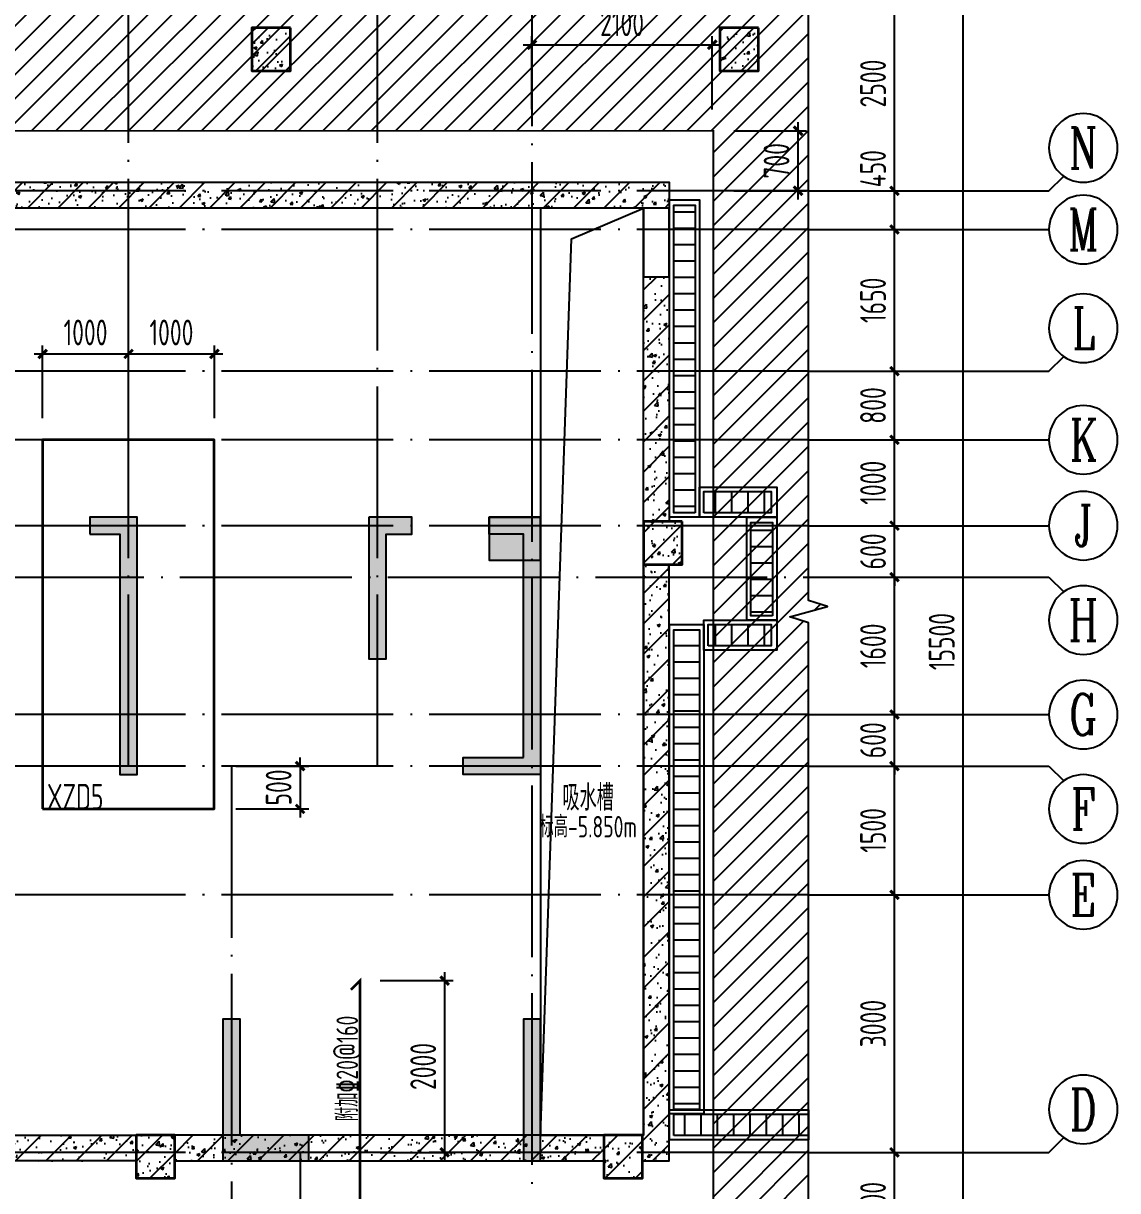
# Model space of a CAD drawing. Extents: x -1712635 to -854203, y -534641 to -21985.
# Drawn here: x -1418611 to -1405862, y -85977 to -72380 of the extents above; entities that cross this region are included whole.
import ezdxf
from ezdxf.enums import TextEntityAlignment as Align

# ---------------------------------------------------------------- set-up
doc = ezdxf.new("R2010")
doc.units = 0
doc.header["$LTSCALE"] = 1000
doc.linetypes.add('DOTE', pattern=[2.42, 2, -0.2, 0.02, -0.2])
doc.layers.get('0').update_dxf_attribs({"linetype": 'CONTINUOUS'})
doc.layers.get('Defpoints').update_dxf_attribs({"linetype": 'CONTINUOUS'})
for name, color, linetype in [('0-R集水坑', 191, 'CONTINUOUS'), ('A-AXIS', 1, 'CONTINUOUS'), ('A-DOTE', 10, 'DOTE'), ('AXIS_NUM', 7, 'CONTINUOUS'), ('S-B板填充', 251, 'CONTINUOUS'), ('S-B板配筋', 6, 'CONTINUOUS'), ('S-B板配筋号', 7, 'CONTINUOUS'), ('S-C承台实线', 2, 'CONTINUOUS'), ('S-C承台编号', 6, 'CONTINUOUS'), ('S-D洞口', 4, 'CONTINUOUS'), ('S-J基础底板', 5, 'CONTINUOUS'), ('S-Q墙填充', 252, 'CONTINUOUS'), ('S-Q墙实线', 6, 'CONTINUOUS'), ('S-X详图填充', 252, 'CONTINUOUS'), ('S-Y一般标注', 3, 'CONTINUOUS'), ('S-Z柱实线', 6, 'CONTINUOUS'), ('THIN', 7, 'CONTINUOUS')]:
    doc.layers.add(name, color=color, linetype=linetype)
doc.layers.add('WINDOW', color=144, linetype='CONTINUOUS', lineweight=15)
doc.layers.add('底图$0$砼柱', color=2, linetype='CONTINUOUS', lineweight=35)
doc.styles.add('TSSD_Axis', font='complex.shx', dxfattribs={"width": 0.7, "bigfont": 'hztxt.shx'})
doc.styles.add('TSSD_DIMENSION', font='Tssdeng.shx', dxfattribs={"width": 0.7, "bigfont": 'tssdchn.shx'})
doc.styles.add('TSSD_REIN', font='tssdeng.shx', dxfattribs={"width": 0.7, "height": 300, "bigfont": 'tssdchn.shx'})
doc.dimstyles.new('TSSD_100_100', dxfattribs={"dimtxt": 300, "dimasz": 100, "dimexe": 100, "dimexo": 250, "dimgap": 100, "dimtad": 1, "dimdec": 0, "dimzin": 0, "dimdsep": 46, "dimtxsty": 'TSSD_DIMENSION', "dimblk": 'ARCHTICK', "dimcen": 0, "dimdle": 100, "dimclrt": 7, "dimadec": 0, "dimazin": 0, "dimtfac": 1, "dimtdec": 0, "dimtix": 1, "dimtmove": 2, "dimatfit": 3, "dimldrblk": 'ARCHTICK', "dimfxl": 0, "dimtolj": 1, "dimtzin": 0, "dimarcsym": 0})
pattern_1 = [(50, (-1463686.16, -67681.7), (358.6301, -31.376), [37.5, -412.5]), (355, (-1463686.16, -67681.7), (-69.3757, 376.096), [30, -330]), (100.4514, (-1463656.27, -67684.33), (289.2547, 344.7198), [31.87, -350.571]), (46.1842, (-1463686.16, -67581.7), (533.6205, -82.7595), [56.25, -618.75]), (96.6356, (-1463641.7, -67588.6), (467.3314, 487.059), [47.805, -525.8565]), (351.1842, (-1463686.16, -67581.7), (467.331, 487.0593), [45, -495]), (21, (-1463636.16, -67606.7), (298.4535, -201.3094), [37.5, -412.5]), (326, (-1463636.16, -67606.7), (121.6577, 362.575), [30, -330]), (71.4514, (-1463611.3, -67623.5), (420.1113, 161.2652), [31.87, -350.571]), (37.5, (-1463686.16, -67681.71), (6.07993, 166.44693), [0, -326, 0, -335, 0, -331.25]), (7.5, (-1463686.16, -67681.71), (131.53477, 197.20586), [0, -191, 0, -318.5, 0, -126.25]), (327.5, (-1463797.66, -67681.71), (266.91122, -11.27744), [0, -125, 0, -390, 0, -517.5]), (317.5, (-1463847.66, -67681.71), (291.5931, 50.0525), [0, -162.5, 0, -259, 0, -367.5]), (45, (-1463686.16, -67681.71), (-176.7767, 176.7767), [])]

# ---------------------------------------------------------------- blocks, each defined once
blk = doc.blocks.new('_ArchTick')
at = {"color": 0, "const_width": 0.35}
blk.add_lwpolyline([(-0.5, -0.5), (0.5, 0.5)], dxfattribs=at)
blk = doc.blocks.new('*D834')
at = {"layer": 'Defpoints', "color": 0}
for p in [(-1410585, -72629), (-1412686, -73629), (-1410585, -73632)]:
    blk.add_point(p, dxfattribs=at)
at = {"layer": 'S-Y一般标注', "color": 0, "lineweight": -2}
for p, q in [((-1412686, -73379), (-1412686, -72529)), ((-1410585, -73382), (-1410585, -72529)), ((-1412786, -72629), (-1410485, -72629))]:
    blk.add_line(p, q, dxfattribs=at)
at = {"layer": 'S-Y一般标注', "color": 0, "lineweight": -2, "xscale": 100, "yscale": 100, "zscale": 100, "rotation": 180}
blk.add_blockref('_ArchTick', (-1412686, -72629), dxfattribs=at)
at = {"layer": 'S-Y一般标注', "color": 0, "lineweight": -2, "xscale": 100, "yscale": 100, "zscale": 100}
blk.add_blockref('_ArchTick', (-1410585, -72629), dxfattribs=at)
at = {"layer": 'S-Y一般标注', "color": 7, "insert": (-1411635, -72379), "char_height": 300, "attachment_point": 5, "style": 'TSSD_DIMENSION'}
blk.add_mtext('\\A1;2100', dxfattribs=at)
blk = doc.blocks.new('*D837')
at = {"layer": 'Defpoints', "color": 0}
for p in [(-1410585, -73632), (-1409585, -73632), (-1410585, -74331)]:
    blk.add_point(p, dxfattribs=at)
at = {"layer": 'S-Y一般标注', "color": 0, "lineweight": -2}
for p, q in [((-1409585, -74431), (-1409585, -73532)), ((-1410335, -73632), (-1409485, -73632)), ((-1410335, -74331), (-1409485, -74331))]:
    blk.add_line(p, q, dxfattribs=at)
at = {"layer": 'S-Y一般标注', "color": 0, "lineweight": -2, "xscale": 100, "yscale": 100, "zscale": 100}
for p, rotation in [((-1409585, -73632), 90), ((-1409585, -74331), 270)]:
    blk.add_blockref('_ArchTick', p, dxfattribs=dict(at, rotation=rotation))
at = {"layer": 'S-Y一般标注', "color": 7, "insert": (-1409835, -73982), "char_height": 300, "attachment_point": 5, "rotation": 90, "style": 'TSSD_DIMENSION'}
blk.add_mtext('\\A1;700', dxfattribs=at)
blk = doc.blocks.new('ts_axno')
at = {"color": 0, "linetype": 'ByBlock', "lineweight": -2}
blk.add_circle((0, 0), 0.5, dxfattribs=at)
at = {"color": 0, "linetype": 'ByBlock', "lineweight": -2, "style": 'TSSD_Axis', "width": 0.7}
blk.add_attdef('A', text='', height=0.6, dxfattribs=at).set_placement((0, 0), align=Align.MIDDLE_CENTER)
blk = doc.blocks.new('*D896')
at = {"layer": 'Defpoints', "color": 0}
for p in [(59324, 13375), (60324, 13375), (59324, 11875)]:
    blk.add_point(p, dxfattribs=at)
at = {"layer": 'S-Y一般标注', "color": 0, "lineweight": -2}
for p, q in [((60324, 11775), (60324, 13475)), ((59574, 13375), (60424, 13375)), ((59574, 11875), (60424, 11875))]:
    blk.add_line(p, q, dxfattribs=at)
at = {"layer": 'S-Y一般标注', "color": 0, "lineweight": -2, "xscale": 100, "yscale": 100, "zscale": 100}
for p, rotation in [((60324, 13375), 90), ((60324, 11875), 270)]:
    blk.add_blockref('_ArchTick', p, dxfattribs=dict(at, rotation=rotation))
at = {"layer": 'S-Y一般标注', "color": 7, "insert": (60074, 12625), "char_height": 300, "attachment_point": 5, "rotation": 90, "style": 'TSSD_DIMENSION'}
blk.add_mtext('\\A1;1500', dxfattribs=at)
blk = doc.blocks.new('*D897')
at = {"layer": 'Defpoints', "color": 0}
for p in [(59324, 13975), (60324, 13975), (59324, 13375)]:
    blk.add_point(p, dxfattribs=at)
at = {"layer": 'S-Y一般标注', "color": 0, "lineweight": -2}
for p, q in [((60324, 13975), (60324, 14075)), ((59574, 13975), (60424, 13975)), ((60324, 13375), (60324, 13975)), ((59574, 13375), (60424, 13375)), ((60324, 13375), (60324, 13275))]:
    blk.add_line(p, q, dxfattribs=at)
at = {"layer": 'S-Y一般标注', "color": 0, "lineweight": -2, "xscale": 100, "yscale": 100, "zscale": 100}
for p, rotation in [((60324, 13975), 270), ((60324, 13375), 90)]:
    blk.add_blockref('_ArchTick', p, dxfattribs=dict(at, rotation=rotation))
at = {"layer": 'S-Y一般标注', "color": 7, "insert": (60074, 13675), "char_height": 300, "attachment_point": 5, "rotation": 90, "style": 'TSSD_DIMENSION'}
blk.add_mtext('\\A1;600', dxfattribs=at)
blk = doc.blocks.new('*D898')
at = {"layer": 'Defpoints', "color": 0}
for p in [(59324, 15575), (60324, 15575), (59324, 13975)]:
    blk.add_point(p, dxfattribs=at)
at = {"layer": 'S-Y一般标注', "color": 0, "lineweight": -2}
for p, q in [((60324, 13875), (60324, 15675)), ((59574, 15575), (60424, 15575)), ((59574, 13975), (60424, 13975))]:
    blk.add_line(p, q, dxfattribs=at)
at = {"layer": 'S-Y一般标注', "color": 0, "lineweight": -2, "xscale": 100, "yscale": 100, "zscale": 100}
for p, rotation in [((60324, 15575), 90), ((60324, 13975), 270)]:
    blk.add_blockref('_ArchTick', p, dxfattribs=dict(at, rotation=rotation))
at = {"layer": 'S-Y一般标注', "color": 7, "insert": (60074, 14775), "char_height": 300, "attachment_point": 5, "rotation": 90, "style": 'TSSD_DIMENSION'}
blk.add_mtext('\\A1;1600', dxfattribs=at)
blk = doc.blocks.new('*D899')
at = {"layer": 'Defpoints', "color": 0}
for p in [(59324, 16175), (60324, 16175), (59324, 15575)]:
    blk.add_point(p, dxfattribs=at)
at = {"layer": 'S-Y一般标注', "color": 0, "lineweight": -2}
for p, q in [((60324, 16175), (60324, 16275)), ((59574, 16175), (60424, 16175)), ((60324, 15575), (60324, 16175)), ((59574, 15575), (60424, 15575)), ((60324, 15575), (60324, 15475))]:
    blk.add_line(p, q, dxfattribs=at)
at = {"layer": 'S-Y一般标注', "color": 0, "lineweight": -2, "xscale": 100, "yscale": 100, "zscale": 100}
for p, rotation in [((60324, 16175), 270), ((60324, 15575), 90)]:
    blk.add_blockref('_ArchTick', p, dxfattribs=dict(at, rotation=rotation))
at = {"layer": 'S-Y一般标注', "color": 7, "insert": (60074, 15875), "char_height": 300, "attachment_point": 5, "rotation": 90, "style": 'TSSD_DIMENSION'}
blk.add_mtext('\\A1;600', dxfattribs=at)
blk = doc.blocks.new('*D900')
at = {"layer": 'Defpoints', "color": 0}
for p in [(59324, 17175), (60324, 17175), (59324, 16175)]:
    blk.add_point(p, dxfattribs=at)
at = {"layer": 'S-Y一般标注', "color": 0, "lineweight": -2}
for p, q in [((60324, 16075), (60324, 17275)), ((59574, 17175), (60424, 17175)), ((59574, 16175), (60424, 16175))]:
    blk.add_line(p, q, dxfattribs=at)
at = {"layer": 'S-Y一般标注', "color": 0, "lineweight": -2, "xscale": 100, "yscale": 100, "zscale": 100}
for p, rotation in [((60324, 17175), 90), ((60324, 16175), 270)]:
    blk.add_blockref('_ArchTick', p, dxfattribs=dict(at, rotation=rotation))
at = {"layer": 'S-Y一般标注', "color": 7, "insert": (60074, 16675), "char_height": 300, "attachment_point": 5, "rotation": 90, "style": 'TSSD_DIMENSION'}
blk.add_mtext('\\A1;1000', dxfattribs=at)
blk = doc.blocks.new('*D901')
at = {"layer": 'Defpoints', "color": 0}
for p in [(59324, 22575), (61124, 22575), (59324, 7075)]:
    blk.add_point(p, dxfattribs=at)
at = {"layer": 'S-Y一般标注', "color": 0, "lineweight": -2}
for p, q in [((59574, 22575), (61224, 22575)), ((61124, 6975), (61124, 22675)), ((59574, 7075), (61224, 7075))]:
    blk.add_line(p, q, dxfattribs=at)
at = {"layer": 'S-Y一般标注', "color": 0, "lineweight": -2, "xscale": 100, "yscale": 100, "zscale": 100}
for p, rotation in [((61124, 22575), 90), ((61124, 7075), 270)]:
    blk.add_blockref('_ArchTick', p, dxfattribs=dict(at, rotation=rotation))
at = {"layer": 'S-Y一般标注', "color": 7, "insert": (60874, 14825), "char_height": 300, "attachment_point": 5, "rotation": 90, "style": 'TSSD_DIMENSION'}
blk.add_mtext('\\A1;15500', dxfattribs=at)
blk = doc.blocks.new('*D902')
at = {"layer": 'Defpoints', "color": 0}
for p in [(59324, 17975), (60324, 17975), (59324, 17175)]:
    blk.add_point(p, dxfattribs=at)
at = {"layer": 'S-Y一般标注', "color": 0, "lineweight": -2}
for p, q in [((59574, 17975), (60424, 17975)), ((60324, 17075), (60324, 18075)), ((59574, 17175), (60424, 17175))]:
    blk.add_line(p, q, dxfattribs=at)
at = {"layer": 'S-Y一般标注', "color": 0, "lineweight": -2, "xscale": 100, "yscale": 100, "zscale": 100}
for p, rotation in [((60324, 17975), 90), ((60324, 17175), 270)]:
    blk.add_blockref('_ArchTick', p, dxfattribs=dict(at, rotation=rotation))
at = {"layer": 'S-Y一般标注', "color": 7, "insert": (60074, 17575), "char_height": 300, "attachment_point": 5, "rotation": 90, "style": 'TSSD_DIMENSION'}
blk.add_mtext('\\A1;800', dxfattribs=at)
blk = doc.blocks.new('*D903')
at = {"layer": 'Defpoints', "color": 0}
for p in [(59324, 20075), (60324, 20075), (59324, 19625)]:
    blk.add_point(p, dxfattribs=at)
at = {"layer": 'S-Y一般标注', "color": 0, "lineweight": -2}
for p, q in [((60324, 19525), (60324, 20175)), ((59574, 20075), (60424, 20075)), ((59574, 19625), (60424, 19625))]:
    blk.add_line(p, q, dxfattribs=at)
at = {"layer": 'S-Y一般标注', "color": 0, "lineweight": -2, "xscale": 100, "yscale": 100, "zscale": 100}
for p, rotation in [((60324, 20075), 90), ((60324, 19625), 270)]:
    blk.add_blockref('_ArchTick', p, dxfattribs=dict(at, rotation=rotation))
at = {"layer": 'S-Y一般标注', "color": 7, "insert": (60074, 20333), "char_height": 300, "attachment_point": 5, "rotation": 90, "style": 'TSSD_DIMENSION'}
blk.add_mtext('\\A1;450', dxfattribs=at)
blk = doc.blocks.new('*D904')
at = {"layer": 'Defpoints', "color": 0}
for p in [(59324, 22575), (60324, 22575), (59324, 20075)]:
    blk.add_point(p, dxfattribs=at)
at = {"layer": 'S-Y一般标注', "color": 0, "lineweight": -2}
for p, q in [((59574, 22575), (60424, 22575)), ((60324, 19975), (60324, 22675)), ((59574, 20075), (60424, 20075))]:
    blk.add_line(p, q, dxfattribs=at)
at = {"layer": 'S-Y一般标注', "color": 0, "lineweight": -2, "xscale": 100, "yscale": 100, "zscale": 100}
for p, rotation in [((60324, 22575), 90), ((60324, 20075), 270)]:
    blk.add_blockref('_ArchTick', p, dxfattribs=dict(at, rotation=rotation))
at = {"layer": 'S-Y一般标注', "color": 7, "insert": (60074, 21325), "char_height": 300, "attachment_point": 5, "rotation": 90, "style": 'TSSD_DIMENSION'}
blk.add_mtext('\\A1;2500', dxfattribs=at)
blk = doc.blocks.new('*D905')
at = {"layer": 'Defpoints', "color": 0}
for p in [(59324, 8875), (60324, 8875), (59324, 7675)]:
    blk.add_point(p, dxfattribs=at)
at = {"layer": 'S-Y一般标注', "color": 0, "lineweight": -2}
for p, q in [((60324, 7575), (60324, 8975)), ((59574, 8875), (60424, 8875)), ((59574, 7675), (60424, 7675))]:
    blk.add_line(p, q, dxfattribs=at)
at = {"layer": 'S-Y一般标注', "color": 0, "lineweight": -2, "xscale": 100, "yscale": 100, "zscale": 100}
for p, rotation in [((60324, 8875), 90), ((60324, 7675), 270)]:
    blk.add_blockref('_ArchTick', p, dxfattribs=dict(at, rotation=rotation))
at = {"layer": 'S-Y一般标注', "color": 7, "insert": (60074, 8275), "char_height": 300, "attachment_point": 5, "rotation": 90, "style": 'TSSD_DIMENSION'}
blk.add_mtext('\\A1;1200', dxfattribs=at)
blk = doc.blocks.new('*D906')
at = {"layer": 'Defpoints', "color": 0}
for p in [(59324, 11875), (60324, 11875), (59324, 8875)]:
    blk.add_point(p, dxfattribs=at)
at = {"layer": 'S-Y一般标注', "color": 0, "lineweight": -2}
for p, q in [((60324, 8775), (60324, 11975)), ((59574, 11875), (60424, 11875)), ((59574, 8875), (60424, 8875))]:
    blk.add_line(p, q, dxfattribs=at)
at = {"layer": 'S-Y一般标注', "color": 0, "lineweight": -2, "xscale": 100, "yscale": 100, "zscale": 100}
for p, rotation in [((60324, 11875), 90), ((60324, 8875), 270)]:
    blk.add_blockref('_ArchTick', p, dxfattribs=dict(at, rotation=rotation))
at = {"layer": 'S-Y一般标注', "color": 7, "insert": (60074, 10375), "char_height": 300, "attachment_point": 5, "rotation": 90, "style": 'TSSD_DIMENSION'}
blk.add_mtext('\\A1;3000', dxfattribs=at)
blk = doc.blocks.new('*D907')
at = {"layer": 'Defpoints', "color": 0}
for p in [(59324, 19625), (60324, 19625), (59324, 17975)]:
    blk.add_point(p, dxfattribs=at)
at = {"layer": 'S-Y一般标注', "color": 0, "lineweight": -2}
for p, q in [((60324, 17875), (60324, 19725)), ((59574, 19625), (60424, 19625)), ((59574, 17975), (60424, 17975))]:
    blk.add_line(p, q, dxfattribs=at)
at = {"layer": 'S-Y一般标注', "color": 0, "lineweight": -2, "xscale": 100, "yscale": 100, "zscale": 100}
for p, rotation in [((60324, 19625), 90), ((60324, 17975), 270)]:
    blk.add_blockref('_ArchTick', p, dxfattribs=dict(at, rotation=rotation))
at = {"layer": 'S-Y一般标注', "color": 7, "insert": (60074, 18800), "char_height": 300, "attachment_point": 5, "rotation": 90, "style": 'TSSD_DIMENSION'}
blk.add_mtext('\\A1;1650', dxfattribs=at)
blk = doc.blocks.new('*D940')
at = {"layer": 'Defpoints', "color": 0}
for p in [(-1417385, -76231), (-1418386, -77231), (-1417385, -77231)]:
    blk.add_point(p, dxfattribs=at)
at = {"layer": 'S-Y一般标注', "color": 0, "lineweight": -2}
for p, q in [((-1418386, -76981), (-1418386, -76131)), ((-1417385, -76981), (-1417385, -76131)), ((-1418486, -76231), (-1417285, -76231))]:
    blk.add_line(p, q, dxfattribs=at)
at = {"layer": 'S-Y一般标注', "color": 0, "lineweight": -2, "xscale": 100, "yscale": 100, "zscale": 100, "rotation": 180}
blk.add_blockref('_ArchTick', (-1418386, -76231), dxfattribs=at)
at = {"layer": 'S-Y一般标注', "color": 0, "lineweight": -2, "xscale": 100, "yscale": 100, "zscale": 100}
blk.add_blockref('_ArchTick', (-1417385, -76231), dxfattribs=at)
at = {"layer": 'S-Y一般标注', "color": 7, "insert": (-1417886, -75981), "char_height": 300, "attachment_point": 5, "style": 'TSSD_DIMENSION'}
blk.add_mtext('\\A1;1000', dxfattribs=at)
blk = doc.blocks.new('*D941')
at = {"layer": 'Defpoints', "color": 0}
for p in [(-1416385, -76231), (-1417385, -77231), (-1416385, -77231)]:
    blk.add_point(p, dxfattribs=at)
at = {"layer": 'S-Y一般标注', "color": 0, "lineweight": -2}
for p, q in [((-1417385, -76981), (-1417385, -76131)), ((-1416385, -76981), (-1416385, -76131)), ((-1417485, -76231), (-1416285, -76231))]:
    blk.add_line(p, q, dxfattribs=at)
at = {"layer": 'S-Y一般标注', "color": 0, "lineweight": -2, "xscale": 100, "yscale": 100, "zscale": 100, "rotation": 180}
blk.add_blockref('_ArchTick', (-1417385, -76231), dxfattribs=at)
at = {"layer": 'S-Y一般标注', "color": 0, "lineweight": -2, "xscale": 100, "yscale": 100, "zscale": 100}
blk.add_blockref('_ArchTick', (-1416385, -76231), dxfattribs=at)
at = {"layer": 'S-Y一般标注', "color": 7, "insert": (-1416885, -75981), "char_height": 300, "attachment_point": 5, "style": 'TSSD_DIMENSION'}
blk.add_mtext('\\A1;1000', dxfattribs=at)
blk = doc.blocks.new('*D942')
at = {"layer": 'Defpoints', "color": 0}
for p in [(-1416385, -81031), (-1416385, -81531), (-1415386, -81531)]:
    blk.add_point(p, dxfattribs=at)
at = {"layer": 'S-Y一般标注', "color": 0, "lineweight": -2}
for p, q in [((-1416135, -81031), (-1415286, -81031)), ((-1415386, -81031), (-1415386, -80931)), ((-1415386, -81031), (-1415386, -81531)), ((-1416135, -81531), (-1415286, -81531)), ((-1415386, -81531), (-1415386, -81631))]:
    blk.add_line(p, q, dxfattribs=at)
at = {"layer": 'S-Y一般标注', "color": 0, "lineweight": -2, "xscale": 100, "yscale": 100, "zscale": 100}
for p, rotation in [((-1415386, -81031), 270), ((-1415386, -81531), 90)]:
    blk.add_blockref('_ArchTick', p, dxfattribs=dict(at, rotation=rotation))
at = {"layer": 'S-Y一般标注', "color": 7, "insert": (-1415636, -81281), "char_height": 300, "attachment_point": 5, "rotation": 90, "style": 'TSSD_DIMENSION'}
blk.add_mtext('\\A1;500', dxfattribs=at)
blk = doc.blocks.new('*D954')
at = {"layer": 'Defpoints', "color": 0}
for p in [(-1414702, -83531), (-1413702, -83531), (-1414702, -85531)]:
    blk.add_point(p, dxfattribs=at)
at = {"layer": 'S-Y一般标注', "color": 0, "lineweight": -2}
for p, q in [((-1413702, -85631), (-1413702, -83431)), ((-1414452, -83531), (-1413602, -83531)), ((-1414452, -85531), (-1413602, -85531))]:
    blk.add_line(p, q, dxfattribs=at)
at = {"layer": 'S-Y一般标注', "color": 0, "lineweight": -2, "xscale": 100, "yscale": 100, "zscale": 100}
for p, rotation in [((-1413702, -83531), 90), ((-1413702, -85531), 270)]:
    blk.add_blockref('_ArchTick', p, dxfattribs=dict(at, rotation=rotation))
at = {"layer": 'S-Y一般标注', "color": 7, "insert": (-1413952, -84531), "char_height": 300, "attachment_point": 5, "rotation": 90, "style": 'TSSD_DIMENSION'}
blk.add_mtext('\\A1;2000', dxfattribs=at)
blk = doc.blocks.new('20210826.00024259')
at = {"layer": 'A-AXIS'}
for p, q in [((62123.9, 20074.9), (62295.5, 20246.5)), ((59323.9, 20074.9), (62123.9, 20074.9)), ((59323.9, 19624.9), (62123.9, 19624.9)), ((62123.9, 17974.9), (62295.5, 18146.5)), ((59323.9, 17974.9), (62123.9, 17974.9)), ((59323.9, 17174.9), (62123.9, 17174.9)), ((59323.9, 16174.9), (62123.9, 16174.9)), ((59323.9, 15575.2), (62123.9, 15575.2)), ((62123.9, 15575.2), (62295.5, 15403.6)), ((59323.9, 13974.9), (62123.9, 13974.9)), ((59323.9, 13374.9), (62123.9, 13374.9)), ((62123.9, 13374.9), (62295.5, 13203.3)), ((59323.9, 11874.9), (62123.9, 11874.9)), ((62123.9, 8874.9), (62295.5, 9046.5)), ((59323.9, 8874.9), (62123.9, 8874.9))]:
    blk.add_line(p, q, dxfattribs=at)
at = {"layer": 'A-DOTE'}
for p, q in [((51400, 13374.9), (51400, 25248.5)), ((54300, 13374.9), (54300, 25248.5)), ((56100, 25248.5), (56100, 3600)), ((59323.9, 20074.9), (3600, 20074.9)), ((59323.9, 19624.9), (3600, 19624.9)), ((59323.9, 17974.9), (3600, 17974.9)), ((59323.9, 17174.9), (3600, 17174.9)), ((59323.9, 16174.9), (3600, 16174.9)), ((3600, 15575.2), (59323.9, 15575.2)), ((59323.9, 13974.9), (3600, 13974.9)), ((59323.9, 13374.9), (3600, 13374.9)), ((52600, 13374.9), (52600, 3600)), ((59323.9, 11874.9), (3600, 11874.9)), ((59323.9, 8874.9), (3600, 8874.9)), ((53400, 8874.9), (53400, 3600))]:
    blk.add_line(p, q, dxfattribs=at)
at = {"layer": 'A-AXIS'}
ref = blk.add_blockref('ts_axno', (62523.9, 20574.9), dxfattribs=dict(at, xscale=-800, yscale=800, zscale=800))
ref.add_attrib('G', 'N', dxfattribs={"layer": 'AXIS_NUM', "height": 480, "style": 'TSSD_Axis', "width": 0.7}).set_placement((62523.9, 20574.9), align=Align.MIDDLE_CENTER)
ref = blk.add_blockref('ts_axno', (62523.9, 19624.9), dxfattribs=dict(at, xscale=-800, yscale=800, zscale=800, rotation=359.9999999999997))
ref.add_attrib('G', 'M', dxfattribs={"layer": 'AXIS_NUM', "height": 480, "rotation": 360, "style": 'TSSD_Axis', "width": 0.7}).set_placement((62523.9, 19624.9), align=Align.MIDDLE_CENTER)
ref = blk.add_blockref('ts_axno', (62523.9, 18474.9), dxfattribs=dict(at, xscale=-800, yscale=800, zscale=800))
ref.add_attrib('G', 'L', dxfattribs={"layer": 'AXIS_NUM', "height": 480, "style": 'TSSD_Axis', "width": 0.7}).set_placement((62523.9, 18474.9), align=Align.MIDDLE_CENTER)
ref = blk.add_blockref('ts_axno', (62523.9, 17174.9), dxfattribs=dict(at, xscale=-800, yscale=800, zscale=800))
ref.add_attrib('G', 'K', dxfattribs={"layer": 'AXIS_NUM', "height": 480, "style": 'TSSD_Axis', "width": 0.7}).set_placement((62523.9, 17174.9), align=Align.MIDDLE_CENTER)
ref = blk.add_blockref('ts_axno', (62523.9, 16174.9), dxfattribs=dict(at, xscale=-800, yscale=800, zscale=800))
ref.add_attrib('G', 'J', dxfattribs={"layer": 'AXIS_NUM', "height": 480, "style": 'TSSD_Axis', "width": 0.7}).set_placement((62523.9, 16174.9), align=Align.MIDDLE_CENTER)
ref = blk.add_blockref('ts_axno', (62523.9, 15075.2), dxfattribs=dict(at, xscale=-800, yscale=800, zscale=800))
ref.add_attrib('C', 'H', dxfattribs={"layer": 'AXIS_NUM', "height": 480, "style": 'TSSD_Axis', "width": 0.7}).set_placement((62523.9, 15075.2), align=Align.MIDDLE_CENTER)
ref = blk.add_blockref('ts_axno', (62523.9, 13974.9), dxfattribs=dict(at, xscale=-800, yscale=800, zscale=800))
ref.add_attrib('D', 'G', dxfattribs={"layer": 'AXIS_NUM', "height": 480, "style": 'TSSD_Axis', "width": 0.7}).set_placement((62523.9, 13974.9), align=Align.MIDDLE_CENTER)
ref = blk.add_blockref('ts_axno', (62523.9, 12874.9), dxfattribs=dict(at, xscale=-800, yscale=800, zscale=800))
ref.add_attrib('C', 'F', dxfattribs={"layer": 'AXIS_NUM', "height": 480, "style": 'TSSD_Axis', "width": 0.7}).set_placement((62523.9, 12874.9), align=Align.MIDDLE_CENTER)
ref = blk.add_blockref('ts_axno', (62523.9, 11874.9), dxfattribs=dict(at, xscale=-800, yscale=800, zscale=800))
ref.add_attrib('B', 'E', dxfattribs={"layer": 'AXIS_NUM', "height": 480, "style": 'TSSD_Axis', "width": 0.7}).set_placement((62523.9, 11874.9), align=Align.MIDDLE_CENTER)
ref = blk.add_blockref('ts_axno', (62523.9, 9374.9), dxfattribs=dict(at, xscale=-800, yscale=800, zscale=800, rotation=180))
ref.add_attrib('C', 'D', dxfattribs={"layer": 'AXIS_NUM', "height": 480, "style": 'TSSD_Axis', "width": 0.7}).set_placement((62523.9, 9374.9), align=Align.MIDDLE_CENTER)
at = {"layer": 'S-Y一般标注'}
for base, p1, p2, picture, middle in [((61123.9, 22574.9), (59323.9, 7074.9), (59323.9, 22574.9), '*D901', (60873.9, 14824.9)), ((60323.9, 22574.9), (59323.9, 20074.9), (59323.9, 22574.9), '*D904', (60073.9, 21324.9)), ((60323.9, 19624.9), (59323.9, 17974.9), (59323.9, 19624.9), '*D907', (60073.9, 18799.9)), ((60323.9, 17974.9), (59323.9, 17174.9), (59323.9, 17974.9), '*D902', (60073.9, 17574.9)), ((60323.9, 17174.9), (59323.9, 16174.9), (59323.9, 17174.9), '*D900', (60073.9, 16674.9)), ((60323.9, 16174.9), (59323.9, 15575.2), (59323.9, 16174.9), '*D899', (60073.9, 15875.1)), ((60323.9, 15575.2), (59323.9, 13974.9), (59323.9, 15575.2), '*D898', (60073.9, 14775.1)), ((60323.9, 13974.9), (59323.9, 13374.9), (59323.9, 13974.9), '*D897', (60073.9, 13674.9)), ((60323.9, 13374.9), (59323.9, 11874.9), (59323.9, 13374.9), '*D896', (60073.9, 12624.9)), ((60323.9, 11874.9), (59323.9, 8874.9), (59323.9, 11874.9), '*D906', (60073.9, 10374.9)), ((60323.9, 8874.9), (59323.9, 7674.9), (59323.9, 8874.9), '*D905', (60073.9, 8274.9))]:
    dim = blk.add_linear_dim(base=base, p1=p1, p2=p2, angle=90, dimstyle='TSSD_100_100', dxfattribs=at)
    dim.commit()
    dim.dimension.update_dxf_attribs({"geometry": picture, "text_midpoint": middle})
dim = blk.add_linear_dim(base=(60323.9, 20074.9), p1=(59323.9, 19624.9), p2=(59323.9, 20074.9), angle=90, dimstyle='TSSD_100_100', dxfattribs=at)
dim.commit()
dim.dimension.update_dxf_attribs({"geometry": '*D903', "text_midpoint": (60073.9, 20333), "dimtype": 160})

msp = doc.modelspace()

# ---------------------------------------------------------------- hatches: boundary and pattern name
at = {"layer": '0-R集水坑'}
h = msp.add_hatch(dxfattribs=at)
h.set_pattern_fill('LINE', color=256, scale=200, angle=-360, style=0)
h.set_pattern_definition([(360, (784754.85, 1748318.55), (1e-13, 190.5), [])])
h.paths.add_polyline_path([(-1411033.23, -78081.47), (-1410783.23, -78081.47), (-1410783.23, -74499.11), (-1411033.23, -74499.1)])
h = msp.add_hatch(dxfattribs=at)
h.set_pattern_fill('LINE', color=256, scale=200, angle=-450, style=0)
h.set_pattern_definition([(270, (413869.7, -2273619.55), (190.5, -2e-13), [])])
h.paths.add_polyline_path([(-1410633.23, -77831.46), (-1410633.23, -78081.47), (-1409898.05, -78081.46), (-1409898.04, -77831.47)])
h = msp.add_hatch(dxfattribs=at)
h.set_pattern_fill('LINE', color=256, scale=200, angle=-360, style=0)
h.set_pattern_definition([(360, (785654.79, 1744421.42), (1e-13, 190.5), [])])
h.paths.add_polyline_path([(-1410133.3, -79281.47), (-1409883.29, -79281.47), (-1409883.29, -78196.23), (-1410133.29, -78196.23)])
h = msp.add_hatch(dxfattribs=at)
h.set_pattern_fill('LINE', color=256, scale=200, angle=-450, style=0)
h.set_pattern_definition([(270, (413869.7, -2275169.55), (190.5, -2e-13), [])])
h.paths.add_polyline_path([(-1410633.23, -79381.47), (-1410633.23, -79631.48), (-1409898.05, -79631.46), (-1409898.05, -79381.47)])
h = msp.add_hatch(dxfattribs=at)
h.set_pattern_fill('LINE', color=256, scale=200, angle=0.00002, style=0)
h.set_pattern_definition([(2e-05, (784754.21, 1737172.2), (-6.7e-05, 190.5), [])])
h.paths.add_polyline_path([(-1411033.24, -85031.47), (-1410733.23, -85031.47), (-1410733.23, -79446.22), (-1411033.24, -79446.22)])
h = msp.add_hatch(dxfattribs=at)
h.set_pattern_fill('LINE', color=256, scale=200, angle=-450, style=0)
h.set_pattern_definition([(270, (412369.71, -2280872.55), (190.5, -2e-13), [])])
h.paths.add_polyline_path([(-1411033.22, -85084.47), (-1411033.22, -85334.48), (-1409461.55, -85334.53), (-1409461.55, -85084.54)])
at = {"layer": 'S-B板填充'}
h = msp.add_hatch(dxfattribs=at)
h.set_pattern_fill('METAL', color=252, scale=50, style=0)
h.set_pattern_definition([(45, (11910.14, -2264.35), (-141.421356, 141.421356), [])])
h.paths.add_polyline_path([(-1409461.71, -69157.92), (-1437193.67, -69157.92), (-1437263.67, -69377.92), (-1437383.67, -68937.92), (-1437453.67, -69157.92), (-1465185.62, -69157.92), (-1465185.62, -79102.13), (-1464965.62, -79172.13), (-1465405.62, -79292.13), (-1465185.62, -79362.13), (-1465185.62, -89306.35), (-1437453.67, -89306.35), (-1437383.67, -89086.35), (-1437263.67, -89526.35), (-1437193.67, -89306.35), (-1409461.71, -89306.35), (-1409461.71, -79362.13), (-1409681.71, -79292.13), (-1409241.71, -79172.13), (-1409461.71, -79102.13)])
h.paths.add_polyline_path([(-1455685.62, -76931.49), (-1455685.62, -75631.48), (-1449486.2, -75631.48), (-1449486.32, -73631.48), (-1445385.65, -73631.48), (-1445385.65, -71834.48), (-1435185.65, -71834.48), (-1435185.63, -75631.48), (-1419885.6, -75631.48), (-1419885.57, -73631.47), (-1410572.34, -73631.64), (-1410572.34, -88031.48), (-1463885.6, -88031.48), (-1463885.64, -76931.49)], flags=16)
at = {"layer": 'S-Q墙填充'}
h = msp.add_hatch(dxfattribs=at)
h.set_pattern_fill('ARMORED', color=252, scale=50, style=0)
h.set_pattern_definition(pattern_1)
h.paths.add_polyline_path([(-1415497.19, -72431.48), (-1415947.19, -72431.48), (-1415947.19, -72931.48), (-1415497.19, -72931.48)])
h = msp.add_hatch(dxfattribs=at)
h.set_pattern_fill('ARMORED', color=252, scale=50, style=0)
h.set_pattern_definition(pattern_1)
h.paths.add_polyline_path([(-1410047.19, -72431.48), (-1410497.19, -72431.48), (-1410497.19, -72931.48), (-1410047.19, -72931.48)])
h = msp.add_hatch(dxfattribs=at)
h.set_pattern_fill('ARMORED', color=252, scale=50, style=0)
h.set_pattern_definition(pattern_1)
h.paths.add_polyline_path([(-1411085.46, -74531.48), (-1418985.46, -74531.48), (-1418985.46, -74231.48), (-1411085.46, -74231.48)])
h = msp.add_hatch(dxfattribs=at)
h.set_pattern_fill('ARMORED', color=252, scale=50, style=0)
h.set_pattern_definition(pattern_1)
h.paths.add_polyline_path([(-1411085.46, -75331.48), (-1411085.46, -78184.47), (-1411385.46, -78184.47), (-1411385.46, -75331.48)])
for points in [[(-1417835.46, -78331.48), (-1417485.46, -78331.48), (-1417485.46, -81131.48), (-1417285.46, -81131.48), (-1417285.46, -78131.48), (-1417835.46, -78131.48)], [(-1414585.46, -78131.48), (-1414585.46, -79781.48), (-1414385.46, -79781.48), (-1414385.46, -78331.48), (-1414085.46, -78331.48), (-1414085.46, -78131.48)], [(-1412785.46, -80931.48), (-1412785.46, -78331.48), (-1413185.46, -78331.48), (-1413185.46, -78131.48), (-1412585.46, -78131.48), (-1412585.46, -81131.48), (-1413485.45, -81131.48), (-1413485.45, -80931.48)], [(-1416085.46, -85331.48), (-1416085.46, -83981.48), (-1416285.46, -83981.48), (-1416285.46, -85631.48), (-1415285.46, -85631.48), (-1415285.46, -85331.48)], [(-1412785.46, -85631.48), (-1412585.46, -85631.48), (-1412585.46, -83981.48), (-1412785.46, -83981.48)]]:
    msp.add_hatch(color=256, dxfattribs=at).paths.add_polyline_path(points)
h = msp.add_hatch(dxfattribs=at)
h.set_pattern_fill('ARMORED', color=252, scale=50, style=0)
h.set_pattern_definition(pattern_1)
h.paths.add_polyline_path([(-1410935.47, -78184.47), (-1411385.47, -78184.47), (-1411385.47, -78684.47), (-1410935.47, -78684.47)])
h = msp.add_hatch(dxfattribs=at)
h.set_pattern_fill('ARMORED', color=252, scale=50, style=0)
h.set_pattern_definition(pattern_1)
h.paths.add_polyline_path([(-1411397.19, -85631.48), (-1411085.46, -85631.48), (-1411085.46, -78684.47), (-1411385.46, -78684.47), (-1411385.46, -85331.48), (-1411397.19, -85331.48)])
h = msp.add_hatch(dxfattribs=at)
h.set_pattern_fill('ARMORED', color=252, scale=50, style=0)
h.set_pattern_definition(pattern_1)
h.paths.add_polyline_path([(-1421885.46, -85331.48), (-1417297.19, -85331.48), (-1417297.19, -85631.48), (-1421885.46, -85631.48)])
h = msp.add_hatch(dxfattribs=at)
h.set_pattern_fill('ARMORED', color=252, scale=50, style=0)
h.set_pattern_definition(pattern_1)
h.paths.add_polyline_path([(-1416847.19, -85331.48), (-1417297.19, -85331.48), (-1417297.19, -85831.48), (-1416847.19, -85831.48)])
h = msp.add_hatch(dxfattribs=at)
h.set_pattern_fill('ARMORED', color=252, scale=50, style=0)
h.set_pattern_definition(pattern_1)
h.paths.add_polyline_path([(-1411847.19, -85331.48), (-1416847.19, -85331.48), (-1416847.19, -85631.48), (-1411847.19, -85631.48)])
h = msp.add_hatch(dxfattribs=at)
h.set_pattern_fill('ARMORED', color=252, scale=50, style=0)
h.set_pattern_definition(pattern_1)
h.paths.add_polyline_path([(-1411397.19, -85331.48), (-1411847.19, -85331.48), (-1411847.19, -85831.48), (-1411397.19, -85831.48)])
at = {"layer": 'S-X详图填充'}
h = msp.add_hatch(color=256, dxfattribs=at)
h.dxf.hatch_style = 1
h.paths.add_polyline_path([(-1412785.45, -78631.47), (-1412585.45, -78631.47), (-1412585.45, -78131.47), (-1413185.45, -78131.47), (-1413185.45, -78631.49), (-1412785.45, -78631.49)])

# ---------------------------------------------------------------- linework, layer by layer
at = {"layer": '0-R集水坑'}
for points in [[(-1410733.23, -78131.47), (-1411083.23, -78131.47), (-1411083.23, -74434.35), (-1410733.23, -74434.35)], [(-1410783.23, -78081.47), (-1411033.23, -78081.47), (-1411033.23, -74499.1), (-1410783.23, -74499.11)], [(-1410733.23, -78131.47), (-1410733.23, -77781.46), (-1409833.29, -77781.47), (-1409833.29, -78131.47)], [(-1410683.23, -78081.47), (-1410683.23, -77831.46), (-1409898.04, -77831.47), (-1409898.05, -78081.47)], [(-1409833.29, -79331.47), (-1410183.3, -79331.47), (-1410183.29, -78131.47), (-1409833.29, -78131.47)], [(-1409883.29, -79281.47), (-1410133.3, -79281.47), (-1410133.29, -78196.23), (-1409883.29, -78196.23)], [(-1410683.23, -85081.47), (-1411083.23, -85081.47), (-1411083.23, -79381.46), (-1410683.23, -79381.46)], [(-1410683.23, -79681.48), (-1410683.23, -79331.47), (-1409833.29, -79331.47), (-1409833.29, -79681.48)], [(-1410633.23, -79631.48), (-1410633.23, -79381.47), (-1409898.05, -79381.47), (-1409898.05, -79631.48)], [(-1410733.23, -85031.47), (-1411033.23, -85031.47), (-1411033.24, -79446.22), (-1410733.23, -79446.22)], [(-1411083.22, -85384.48), (-1411083.22, -85034.47), (-1409461.55, -85034.48), (-1409461.55, -85384.48)], [(-1411033.22, -85334.48), (-1411033.22, -85084.47), (-1409461.55, -85084.48), (-1409461.55, -85334.48)]]:
    msp.add_lwpolyline(points, close=True, dxfattribs=at)
at = {"layer": 'S-B板配筋', "const_width": 30}
msp.add_lwpolyline([(-1414794.84, -87925.41), (-1414688.77, -88031.48), (-1414688.77, -83531), (-1414794.84, -83637.07)], dxfattribs=at)
at = {"layer": 'S-C承台实线', "lineweight": 35}
msp.add_lwpolyline([(-1418385.45, -81531.49), (-1416385.45, -81531.49), (-1416385.45, -77231.49), (-1418385.45, -77231.49)], close=True, dxfattribs=at)
at = {"layer": 'S-D洞口', "color": 5}
msp.add_lwpolyline([(-1412584.75, -85331.36), (-1411385.46, -85331.36), (-1411385.46, -74531.48), (-1412584.75, -74531.48), (-1412584.75, -85331.36), (-1412224.94, -74891.29), (-1411385.46, -74531.48)], dxfattribs=at)
at = {"layer": 'S-D洞口', "color": 5, "linetype": 'ByBlock'}
msp.add_lwpolyline([(-1411385.46, -75331.48), (-1411085.46, -75331.48), (-1411085.46, -74531.48), (-1411385.46, -74531.48)], close=True, dxfattribs=at)
at = {"layer": 'S-J基础底板', "const_width": 20}
msp.add_lwpolyline([(-1463885.43, -88031.48), (-1410572.17, -88031.48), (-1410572.17, -73631.64), (-1419885.4, -73631.47), (-1419885.43, -75631.48), (-1435185.46, -75631.48), (-1435185.49, -71834.48), (-1445385.48, -71834.48), (-1445385.48, -73631.48), (-1449486.16, -73631.48), (-1449486.03, -75631.48), (-1455685.46, -75631.48), (-1455685.46, -76931.49), (-1463885.47, -76931.49)], close=True, dxfattribs=at)
at = {"layer": 'S-Q墙实线', "linetype": 'ByBlock'}
for points in [[(-1411085.46, -74531.48), (-1418985.46, -74531.48), (-1418985.46, -74231.48), (-1411085.46, -74231.48), (-1411085.46, -74531.48)], [(-1411085.46, -75331.48), (-1411085.46, -78184.47), (-1411385.46, -78184.47), (-1411385.46, -75331.48)], [(-1411397.19, -85631.48), (-1411085.46, -85631.48), (-1411085.46, -78684.47), (-1411385.46, -78684.47), (-1411385.46, -85331.48), (-1411397.19, -85331.48)], [(-1421885.46, -85331.48), (-1417297.19, -85331.48), (-1417297.19, -85631.48), (-1421885.46, -85631.48)], [(-1411847.19, -85331.48), (-1416847.19, -85331.48), (-1416847.19, -85631.48), (-1411847.19, -85631.48)]]:
    msp.add_lwpolyline(points, close=True, dxfattribs=at)
at = {"layer": 'S-Q墙实线'}
for points in [[(-1417835.46, -78331.48), (-1417485.46, -78331.48), (-1417485.46, -81131.48), (-1417285.46, -81131.48), (-1417285.46, -78131.48), (-1417835.46, -78131.48)], [(-1414585.46, -78131.48), (-1414585.46, -79781.48), (-1414385.46, -79781.48), (-1414385.46, -78331.48), (-1414085.46, -78331.48), (-1414085.46, -78131.48)], [(-1412785.46, -80931.48), (-1412785.46, -78331.48), (-1413185.46, -78331.48), (-1413185.46, -78131.48), (-1412585.46, -78131.48), (-1412585.46, -81131.48), (-1413485.45, -81131.48), (-1413485.45, -80931.48)], [(-1412785.45, -78631.47), (-1412585.45, -78631.47), (-1412585.45, -78131.47), (-1413185.45, -78131.47), (-1413185.45, -78631.49), (-1412785.45, -78631.49), (-1412785.45, -78631.47)], [(-1416085.46, -85331.48), (-1416085.46, -83981.48), (-1416285.46, -83981.48), (-1416285.46, -85631.48), (-1415285.46, -85631.48), (-1415285.46, -85331.48)], [(-1412785.46, -85631.48), (-1412585.46, -85631.48), (-1412585.46, -83981.48), (-1412785.46, -83981.48)]]:
    msp.add_lwpolyline(points, close=True, dxfattribs=at)
at = {"layer": 'S-Z柱实线', "lineweight": 35}
for points in [[(-1415497.19, -72431.48), (-1415947.19, -72431.48), (-1415947.19, -72931.48), (-1415497.19, -72931.48)], [(-1410047.19, -72431.48), (-1410497.19, -72431.48), (-1410497.19, -72931.48), (-1410047.19, -72931.48)], [(-1410935.47, -78184.47), (-1411385.47, -78184.47), (-1411385.47, -78684.47), (-1410935.47, -78684.47)], [(-1416847.19, -85331.48), (-1417297.19, -85331.48), (-1417297.19, -85831.48), (-1416847.19, -85831.48)], [(-1411397.19, -85331.48), (-1411847.19, -85331.48), (-1411847.19, -85831.48), (-1411397.19, -85831.48)]]:
    msp.add_lwpolyline(points, close=True, dxfattribs=at)
at = {"layer": 'THIN'}
msp.add_lwpolyline([(-1409461.55, -89586.35), (-1409461.55, -79362.13), (-1409681.55, -79292.13), (-1409241.55, -79172.13), (-1409461.55, -79102.13), (-1409461.55, -68877.92)], dxfattribs=at)
at = {"layer": 'WINDOW', "color": 0, "linetype": 'ByBlock'}
msp.add_lwpolyline([(-1411385.46, -75331.48), (-1411085.46, -75331.48), (-1411085.46, -74531.48), (-1411385.46, -74531.48)], close=True, dxfattribs=at)
at = {"layer": '底图$0$砼柱', "color": 3, "lineweight": 35}
for points in [[(-1415497.19, -72431.47), (-1415947.19, -72431.47), (-1415947.19, -72931.47), (-1415497.19, -72931.47)], [(-1410047.19, -72431.47), (-1410497.19, -72431.47), (-1410497.19, -72931.47), (-1410047.19, -72931.47)], [(-1410935.47, -78184.47), (-1411385.47, -78184.47), (-1411385.47, -78684.47), (-1410935.47, -78684.47)], [(-1416847.19, -85331.47), (-1417297.19, -85331.47), (-1417297.19, -85831.47), (-1416847.19, -85831.47)], [(-1411397.19, -85331.47), (-1411847.19, -85331.47), (-1411847.19, -85831.47), (-1411397.19, -85831.47)]]:
    msp.add_lwpolyline(points, close=True, dxfattribs=at)

# ---------------------------------------------------------------- block references
at = {"layer": 'A-DOTE', "color": 2}
msp.add_blockref('20210826.00024259', (-1468785.46, -94406.39), dxfattribs=at)

# ---------------------------------------------------------------- texts
at = {"layer": 'S-B板配筋号', "color": 1, "style": 'TSSD_REIN', "width": 0.7}
msp.add_text('标高-5.850m', height=250, dxfattribs=at).set_placement((-1412598.03, -81863.36))
msp.add_text('附加%%13220@160', height=250, rotation=90, dxfattribs=at).set_placement((-1414712.31, -85166.83))
at = {"layer": 'S-C承台编号', "style": 'TSSD_REIN', "width": 0.7}
for s, p in [('XZD5', (-1418334.43, -81239.43)), ('吸水槽', (-1412329.91, -81250.04))]:
    msp.add_text(s, height=300, dxfattribs=at).set_placement(p, align=Align.TOP_LEFT)

# ---------------------------------------------------------------- dimensions: what is measured, and where the dimension line sits
at = {"layer": 'S-Y一般标注'}
for base, p1, p2, picture, middle in [((-1410585.2, -72628.62), (-1412685.51, -73628.62), (-1410585.2, -73631.64), '*D834', (-1411635.35, -72378.62)), ((-1417385.46, -76231.47), (-1418385.56, -77231.45), (-1417385.46, -77231.47), '*D940', (-1417885.51, -75981.47)), ((-1416385.44, -76231.47), (-1417385.46, -77231.47), (-1416385.44, -77231.47), '*D941', (-1416885.45, -75981.47))]:
    dim = msp.add_linear_dim(base=base, p1=p1, p2=p2, dimstyle='TSSD_100_100', dxfattribs=at)
    dim.commit()
    dim.dimension.update_dxf_attribs({"geometry": picture, "text_midpoint": middle})
for base, p1, p2, angle, picture, middle in [((-1409584.94, -73631.64), (-1410584.94, -74331.48), (-1410584.94, -73631.64), 90, '*D837', (-1409834.94, -73981.56)), ((-1415385.5, -81531.49), (-1416385.46, -81031.47), (-1416385.46, -81531.49), 270, '*D942', (-1415635.5, -81281.48)), ((-1413701.77, -83531), (-1414701.77, -85531.47), (-1414701.77, -83531), 90, '*D954', (-1413951.77, -84531.24))]:
    dim = msp.add_linear_dim(base=base, p1=p1, p2=p2, angle=angle, dimstyle='TSSD_100_100', dxfattribs=at)
    dim.commit()
    dim.dimension.update_dxf_attribs({"geometry": picture, "text_midpoint": middle})

doc.saveas('drawing.dxf')
